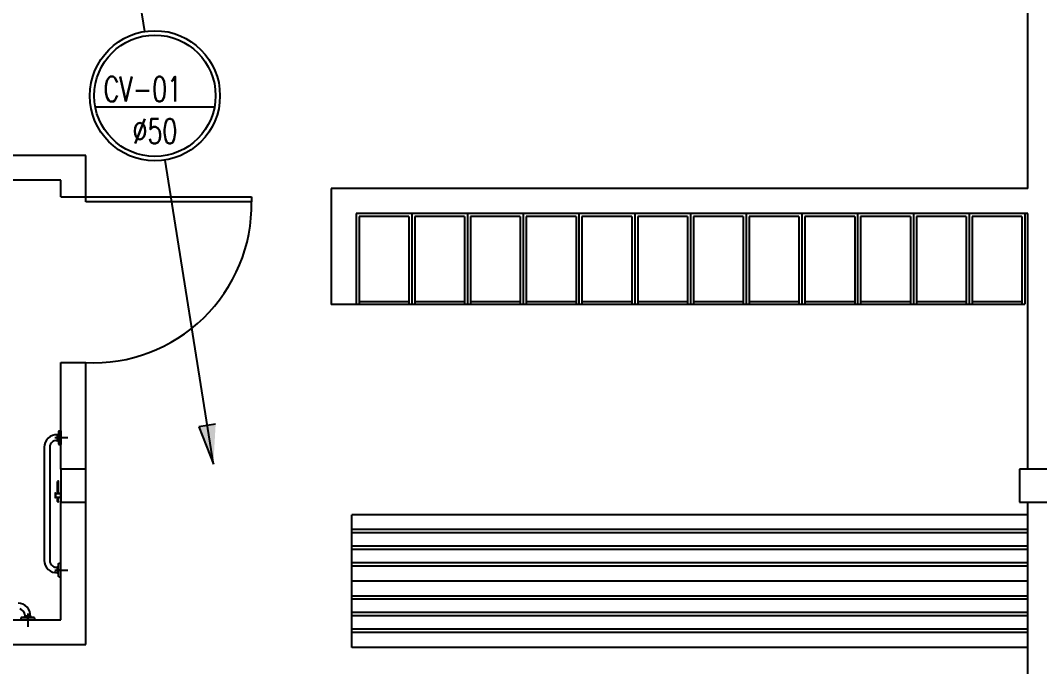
# Model space of a CAD drawing. Header units: inches. Extents: x 542787 to 543192, y 9574025 to 9574373.
# Drawn here: x 543044.7 to 543050.84, y 9574118.88 to 9574122.77 of the extents above; entities that cross this region are included whole.
import ezdxf
from ezdxf.enums import TextEntityAlignment as Align

# ---------------------------------------------------------------- set-up
doc = ezdxf.new("R2010")
doc.units = ezdxf.units.IN
doc.header["$MEASUREMENT"] = 0
doc.linetypes.add('CONTINU', pattern=[0])
doc.layers.add('I-ARQ', color=8, linetype='Continuous')
doc.layers.add('I-NORMO_INST', color=4, linetype='Continuous')
doc.styles.add('50', font='ROMANS.SHX', dxfattribs={"width": 0.7, "height": 0.1})

# ---------------------------------------------------------------- blocks, each defined once
blk = doc.blocks.new('*U224')
for p, q in [((0.03521992215047227, 0.04851722580139041), (0.02068304874210526, 0.0284919467395367)), ((0.0339291783795665, 0.04557863032317613), (0.03521992215047227, 0.04851722580139041)), ((0.03282573800789187, 0.04637964652610493), (0.0339291783795665, 0.04557863032317613)), ((0.01453687340836701, 0.02002527906185371), (0, 0))]:
    blk.add_line(p, q)
at = {"color": 8}
blk.add_circle((0.01760996107523613, 0.0242586129006952), 0.005231155055471231, dxfattribs=at)
for centre, radius in [((0.01760996107523613, 0.0242586129006952), 0.00487752617599731), ((0, 0), 0.0003106419297651757)]:
    blk.add_circle(centre, radius)
blk.add_solid([(0.03282573800789187, 0.04637964652610493), (0.0339291783795665, 0.04557863032317613), (0.03521992215047227, 0.04851722580139041)])
blk = doc.blocks.new('BOLA')
at = {"style": '50', "width": 0.7, "flags": 1}
blk.add_attdef('ALTUARA', text='', height=0.002, dxfattribs=at).set_placement((0.0002598189044998103, -0.007526282018176376), align=Align.CENTER)
at = {"color": 2}
blk.add_wipeout([(-0.0034306041665807595, 0.0033065364934536066), (-0.0008967654083170473, 0.004686211450234913), (0.001845075014915952, 0.004421616255397899), (0.0035658162599924233, 0.003136439594760985), (0.0045869154381489585, 0.0013409721644020364), (0.004757098647987609, -0.0003221976317163283), (0.004227639790906332, -0.0022310630027197083), (0.002998538907342815, -0.003724135900145447), (0.001107614492865381, -0.004706918052397209), (-0.000877856180751729, -0.0047258177214453065), (-0.002579688157825187, -0.004083229391126847), (-0.0034306041665807595, -0.0033272430956159055), (-0.004508431067870951, -0.0017018725884976327), (-0.004792069764414597, -7.650210592741527e-05), (-0.004527340335873958, 0.001624467028287148)], dxfattribs=at)
at = {"color": 8}
blk.add_line((-0.004792757217217114, -0.0009053948610162968), (0.004792757217217114, -0.0009053948610162968), dxfattribs=at)
blk.add_circle((0, 0), 0.0052311550554712, dxfattribs=at)
blk.add_circle((0, 0), 0.0048775261759973)
at = {"style": '50', "width": 0.7}
blk.add_attdef('NAF', (-0.00412650687519539, -0.0004650827839335972), '', height=0.002, dxfattribs=at)
blk.add_attdef('NU', text='', height=0.002, dxfattribs=at).set_placement((0, -0.003845717468963498), align=Align.CENTER)

msp = doc.modelspace()

# ---------------------------------------------------------------- linework, layer by layer
at = {"layer": 'I-ARQ'}
for p, q in [((543050.7710071784, 9574121.758901108), (543050.7710071784, 9574123.554506412)), ((543045.0910071786, 9574121.958901105), (543041.3960071784, 9574121.958901105)), ((543045.0910071786, 9574121.708901105), (543045.0910071786, 9574121.958901105)), ((543044.9410071783, 9574121.808901105), (543041.5410071779, 9574121.808901105)), ((543044.9410071783, 9574121.708901105), (543044.9410071783, 9574121.808901105)), ((543050.7710071784, 9574121.758901108), (543046.5710071772, 9574121.758901106)), ((543046.5710071772, 9574121.758901106), (543046.5710071772, 9574121.058901107)), ((543044.9410071783, 9574121.708901105), (543045.0910071786, 9574121.708901105)), ((543045.0910071786, 9574121.708901105), (543046.0910071786, 9574121.708901105)), ((543045.0910071786, 9574121.678901106), (543045.0910071786, 9574121.708901105)), ((543046.0910071786, 9574121.678901106), (543045.0910071786, 9574121.678901106)), ((543046.0910071786, 9574121.708901105), (543046.0910071786, 9574121.678901106)), ((543050.7710071784, 9574121.608901108), (543046.7210071776, 9574121.608901106)), ((543046.7210071776, 9574121.608901106), (543046.7210071776, 9574121.058901107)), ((543047.0570071787, 9574121.608901106), (543046.7210071776, 9574121.608901106)), ((543046.7210071776, 9574121.608901106), (543046.7210071776, 9574121.060901105)), ((543047.3930071779, 9574121.608901106), (543047.0570071787, 9574121.608901106)), ((543047.0570071787, 9574121.608901106), (543047.0570071787, 9574121.060901105)), ((543047.0570071787, 9574121.608901106), (543047.0570071787, 9574121.060901105)), ((543047.3930071779, 9574121.608901106), (543047.3930071779, 9574121.060901105)), ((543047.7290071789, 9574121.608901106), (543047.3930071779, 9574121.608901106)), ((543047.3930071779, 9574121.608901106), (543047.3930071779, 9574121.060901105)), ((543047.7290071789, 9574121.608901106), (543047.7290071789, 9574121.060901107)), ((543048.0650071781, 9574121.608901106), (543047.7290071789, 9574121.608901106)), ((543047.7290071789, 9574121.608901106), (543047.7290071789, 9574121.060901107)), ((543048.0650071781, 9574121.608901106), (543048.0650071781, 9574121.060901107)), ((543048.4010071773, 9574121.608901106), (543048.0650071781, 9574121.608901106)), ((543048.0650071781, 9574121.608901106), (543048.0650071781, 9574121.060901107)), ((543048.4010071773, 9574121.608901106), (543048.4010071792, 9574121.060901107)), ((543048.7370071784, 9574121.608901106), (543048.4010071773, 9574121.608901106)), ((543048.4010071773, 9574121.608901106), (543048.4010071792, 9574121.060901107)), ((543048.7370071784, 9574121.608901106), (543048.7370071784, 9574121.060901107)), ((543049.0730071776, 9574121.608901108), (543048.7370071784, 9574121.608901108)), ((543048.7370071784, 9574121.608901108), (543048.7370071784, 9574121.060901107)), ((543049.0730071776, 9574121.608901108), (543049.0730071776, 9574121.060901107)), ((543049.4090071786, 9574121.608901108), (543049.0730071776, 9574121.608901108)), ((543049.0730071776, 9574121.608901108), (543049.0730071776, 9574121.060901107)), ((543049.4090071786, 9574121.608901108), (543049.4090071786, 9574121.060901107)), ((543049.7450071778, 9574121.608901108), (543049.4090071786, 9574121.608901108)), ((543049.4090071786, 9574121.608901108), (543049.4090071786, 9574121.060901107)), ((543049.7450071778, 9574121.608901108), (543049.7450071778, 9574121.060901107)), ((543050.0810071789, 9574121.608901108), (543049.7450071778, 9574121.608901108)), ((543049.7450071778, 9574121.608901108), (543049.7450071778, 9574121.060901107)), ((543050.0810071789, 9574121.608901108), (543050.0810071789, 9574121.060901107)), ((543050.4170071781, 9574121.608901108), (543050.0810071789, 9574121.608901108)), ((543050.0810071789, 9574121.608901108), (543050.0810071789, 9574121.060901107)), ((543050.4170071781, 9574121.608901108), (543050.4170071781, 9574121.060901107)), ((543050.7530071791, 9574121.608901108), (543050.4170071781, 9574121.608901108)), ((543050.4170071781, 9574121.608901108), (543050.4170071781, 9574121.060901107)), ((543050.7530071791, 9574121.608901108), (543050.7530071791, 9574121.060901107)), ((543050.7710071784, 9574120.067006411), (543050.7710071784, 9574121.608901108)), ((543047.0390071776, 9574121.590901107), (543046.7390071787, 9574121.590901107)), ((543046.7390071787, 9574121.590901107), (543046.7390071787, 9574121.060901105)), ((543047.0390071776, 9574121.590901107), (543047.0390071776, 9574121.060901105)), ((543047.3750071786, 9574121.590901107), (543047.0750071779, 9574121.590901107)), ((543047.0750071779, 9574121.590901107), (543047.0750071779, 9574121.060901105)), ((543047.3750071786, 9574121.590901107), (543047.3750071786, 9574121.060901105)), ((543047.7110071778, 9574121.590901107), (543047.411007179, 9574121.590901107)), ((543047.411007179, 9574121.590901107), (543047.411007179, 9574121.060901105)), ((543047.7110071778, 9574121.590901107), (543047.7110071778, 9574121.060901107)), ((543048.0470071789, 9574121.590901107), (543047.7470071781, 9574121.590901107)), ((543047.7470071781, 9574121.590901107), (543047.7470071781, 9574121.060901107)), ((543048.0470071789, 9574121.590901107), (543048.0470071789, 9574121.060901107)), ((543048.3830071781, 9574121.590901107), (543048.0830071773, 9574121.590901107)), ((543048.0830071773, 9574121.590901107), (543048.0830071792, 9574121.060901107)), ((543048.3830071781, 9574121.590901107), (543048.3830071781, 9574121.060901107)), ((543048.7190071773, 9574121.590901107), (543048.4190071784, 9574121.590901107)), ((543048.4190071784, 9574121.590901107), (543048.4190071784, 9574121.060901107)), ((543048.7190071773, 9574121.590901107), (543048.7190071791, 9574121.060901107)), ((543049.0550071783, 9574121.590901107), (543048.7550071776, 9574121.590901107)), ((543048.7550071776, 9574121.590901107), (543048.7550071776, 9574121.060901107)), ((543049.0550071783, 9574121.590901107), (543049.0550071783, 9574121.060901107)), ((543049.3910071775, 9574121.590901107), (543049.0910071786, 9574121.590901107)), ((543049.0910071786, 9574121.590901107), (543049.0910071786, 9574121.060901107)), ((543049.3910071775, 9574121.590901107), (543049.3910071775, 9574121.060901107)), ((543049.7270071786, 9574121.590901107), (543049.4270071778, 9574121.590901107)), ((543049.4270071778, 9574121.590901107), (543049.4270071778, 9574121.060901107)), ((543049.7270071786, 9574121.590901107), (543049.7270071786, 9574121.060901107)), ((543050.0630071778, 9574121.590901107), (543049.7630071789, 9574121.590901107)), ((543049.7630071789, 9574121.590901107), (543049.7630071789, 9574121.060901107)), ((543050.0630071778, 9574121.590901107), (543050.0630071778, 9574121.060901107)), ((543050.3990071788, 9574121.590901107), (543050.0990071781, 9574121.590901107)), ((543050.0990071781, 9574121.590901107), (543050.0990071781, 9574121.060901107)), ((543050.3990071788, 9574121.590901107), (543050.3990071788, 9574121.060901107)), ((543050.735007178, 9574121.590901107), (543050.4350071792, 9574121.590901107)), ((543050.4350071792, 9574121.590901107), (543050.4350071792, 9574121.060901107)), ((543050.735007178, 9574121.590901107), (543050.735007178, 9574121.060901107)), ((543046.7210071776, 9574121.058901107), (543046.5710071772, 9574121.058901107)), ((543046.7210071776, 9574121.060901105), (543047.0390071776, 9574121.060901105)), ((543047.0390071776, 9574121.060901105), (543047.0570071787, 9574121.060901105)), ((543047.0570071787, 9574121.060901105), (543047.3750071786, 9574121.060901105)), ((543047.3750071786, 9574121.060901105), (543047.3930071779, 9574121.060901105)), ((543047.3930071779, 9574121.060901105), (543047.7110071778, 9574121.060901107)), ((543047.7110071778, 9574121.060901107), (543047.7290071789, 9574121.060901107)), ((543047.7290071789, 9574121.060901107), (543048.0470071789, 9574121.060901107)), ((543048.0470071789, 9574121.060901107), (543048.0650071781, 9574121.060901107)), ((543048.0650071781, 9574121.060901107), (543048.3830071781, 9574121.060901107)), ((543048.3830071781, 9574121.060901107), (543048.4010071792, 9574121.060901107)), ((543048.4010071792, 9574121.060901107), (543048.7190071791, 9574121.060901107)), ((543048.7190071791, 9574121.060901107), (543048.7370071784, 9574121.060901107)), ((543048.7370071784, 9574121.060901107), (543049.0550071783, 9574121.060901107)), ((543049.0550071783, 9574121.060901107), (543049.0730071776, 9574121.060901107)), ((543049.0730071776, 9574121.060901107), (543049.3910071775, 9574121.060901107)), ((543049.3910071775, 9574121.060901107), (543049.4090071786, 9574121.060901107)), ((543049.4090071786, 9574121.060901107), (543049.7270071786, 9574121.060901107)), ((543049.7270071786, 9574121.060901107), (543049.7450071778, 9574121.060901107)), ((543049.7450071778, 9574121.060901107), (543050.0630071778, 9574121.060901107)), ((543050.0630071778, 9574121.060901107), (543050.0810071789, 9574121.060901107)), ((543050.0810071789, 9574121.060901107), (543050.3990071788, 9574121.060901107)), ((543050.3990071788, 9574121.060901107), (543050.4170071781, 9574121.060901107)), ((543050.4170071781, 9574121.060901107), (543050.735007178, 9574121.060901107)), ((543050.735007178, 9574121.060901107), (543050.7530071791, 9574121.060901107)), ((543044.9410071783, 9574120.067006411), (543044.9410071783, 9574120.708901105)), ((543044.9410071783, 9574120.708901105), (543045.0910071786, 9574120.708901105)), ((543045.0910071786, 9574120.067006411), (543045.0910071786, 9574120.708901105)), ((543044.9042580687, 9574120.257872138), (543044.9830403626, 9574120.257872138)), ((543045.0910071786, 9574120.067006411), (543044.9410071783, 9574120.067006411)), ((543044.9410071783, 9574120.067006411), (543044.9410071783, 9574119.86700641)), ((543045.0910071786, 9574119.86700641), (543045.0910071786, 9574120.067006411)), ((543050.9210071787, 9574120.067006411), (543050.7210071776, 9574120.067006411)), ((543050.7210071776, 9574120.067006411), (543050.7210071776, 9574119.867006412)), ((543050.9210071787, 9574120.067006411), (543050.7210071776, 9574120.067006411)), ((543050.7210071776, 9574120.067006411), (543050.7210071776, 9574119.867006412)), ((543044.9212438855, 9574119.920469359), (543044.9212438855, 9574119.991901105)), ((543044.9272438847, 9574119.990242552), (543044.9212438855, 9574119.990242552)), ((543044.9272438847, 9574119.986953456), (543044.9212438855, 9574119.986953456)), ((543044.9272438847, 9574119.981901105), (543044.9212438855, 9574119.981901105)), ((543044.9271234088, 9574119.99274274), (543044.9213643614, 9574119.99274274)), ((543044.9272438847, 9574119.920469359), (543044.9272438847, 9574119.991901105)), ((543044.9060071781, 9574119.921824573), (543044.9060071781, 9574119.895977639)), ((543044.9095406588, 9574119.921824573), (543044.9095406588, 9574119.895977639)), ((543044.9095406588, 9574119.920469359), (543044.9389471114, 9574119.920469359)), ((543044.9095406588, 9574119.897332853), (543044.9389471114, 9574119.897332853)), ((543044.9212438855, 9574119.8711663), (543044.9212438855, 9574119.897332853)), ((543044.9272438847, 9574119.8811663), (543044.9212438855, 9574119.8811663)), ((543044.9272438847, 9574119.8771412), (543044.9212438855, 9574119.8771412)), ((543044.9272438847, 9574119.875024514), (543044.9212438855, 9574119.875024514)), ((543044.9272438847, 9574119.8711663), (543044.9272438847, 9574119.897332853)), ((543044.9389471114, 9574119.923883235), (543044.9389471114, 9574119.893918976)), ((543044.9410071783, 9574119.86700641), (543045.0910071786, 9574119.86700641)), ((543044.9410071783, 9574119.158901107), (543044.9410071783, 9574119.86700641)), ((543045.0910071786, 9574119.008901106), (543045.0910071786, 9574119.86700641)), ((543050.7210071776, 9574119.867006412), (543050.9210071787, 9574119.867006412)), ((543050.7210071776, 9574119.867006412), (543050.9210071787, 9574119.867006412)), ((543050.7710071802, 9574115.22950641), (543050.7710071784, 9574119.867006412)), ((543050.7710071784, 9574119.79200641), (543046.6960071791, 9574119.79200641)), ((543046.6960071791, 9574118.99200641), (543046.6960071791, 9574119.79200641)), ((543050.7710071784, 9574119.70200641), (543046.6960071791, 9574119.70200641)), ((543050.7710071784, 9574119.682006411), (543046.6960071791, 9574119.682006411)), ((543050.7710071784, 9574119.602006411), (543046.6960071791, 9574119.602006411)), ((543050.7710071784, 9574119.582006412), (543046.6960071791, 9574119.58200641)), ((543044.9042580705, 9574119.45787214), (543044.9830403626, 9574119.45787214)), ((543050.7710071784, 9574119.502006412), (543046.6960071791, 9574119.502006412)), ((543050.7710071784, 9574119.482006412), (543046.6960071791, 9574119.48200641)), ((543050.7710071784, 9574119.392006412), (543046.6960071791, 9574119.39200641)), ((543050.7710071784, 9574119.302006412), (543046.6960071791, 9574119.30200641)), ((543050.7710071784, 9574119.28200641), (543046.6960071791, 9574119.28200641)), ((543050.7710071784, 9574119.20200641), (543046.6960071791, 9574119.20200641)), ((543041.5410071779, 9574119.158901105), (543044.9410071783, 9574119.158901107)), ((543044.7420361713, 9574119.195650214), (543044.7420361713, 9574119.116867922)), ((543050.7710071784, 9574119.182006411), (543046.6960071791, 9574119.182006411)), ((543050.7710071784, 9574119.102006411), (543046.6960071791, 9574119.102006411)), ((543050.7710071784, 9574119.082006412), (543046.6960071791, 9574119.08200641)), ((543041.3960071784, 9574119.008901104), (543045.0910071786, 9574119.008901106)), ((543050.7710071784, 9574118.992006412), (543046.6960071791, 9574118.99200641))]:
    msp.add_line(p, q, dxfattribs=at)
for points in [[(543047.0390071776, 9574121.075901106), (543046.7390071787, 9574121.075901106)], [(543047.3750071786, 9574121.075901106), (543047.0750071779, 9574121.075901106)], [(543047.7110071778, 9574121.075901106), (543047.411007179, 9574121.075901106)], [(543048.0470071789, 9574121.075901106), (543047.7470071781, 9574121.075901106)], [(543048.3830071781, 9574121.075901106), (543048.0830071792, 9574121.075901106)], [(543048.7190071791, 9574121.075901106), (543048.4190071784, 9574121.075901106)], [(543049.0550071783, 9574121.075901106), (543048.7550071776, 9574121.075901106)], [(543049.3910071775, 9574121.075901108), (543049.0910071786, 9574121.075901106)], [(543049.7270071786, 9574121.075901108), (543049.4270071778, 9574121.075901108)], [(543050.0630071778, 9574121.075901108), (543049.7630071789, 9574121.075901108)], [(543050.3990071788, 9574121.075901108), (543050.0990071781, 9574121.075901108)], [(543050.735007178, 9574121.075901108), (543050.4350071792, 9574121.075901108)]]:
    msp.add_lwpolyline(points, dxfattribs=at)
at = {"layer": 'I-ARQ', "linetype": 'CONTINU'}
for points in [[(543044.8647240717, 9574120.25348039), (543044.8545833323, 9574120.24169394)], [(543044.8771056011, 9574120.26290219), (543044.8647240717, 9574120.25348039)], [(543044.8909110595, 9574120.269412264), (543044.8771056011, 9574120.26290219)], [(543044.9053514879, 9574120.272865722), (543044.8909110595, 9574120.269412264)], [(543044.919905819, 9574120.273364589), (543044.9053514879, 9574120.272865722)], [(543044.9201830663, 9574120.275738869), (543044.919905819, 9574120.27471392)], [(543044.919905819, 9574120.27471392), (543044.919905819, 9574120.238972371)], [(543044.9209116045, 9574120.276467454), (543044.9201830663, 9574120.275738869)], [(543044.9219365828, 9574120.276744684), (543044.9209116045, 9574120.276467454)], [(543044.9219365828, 9574120.276744684), (543044.927807197, 9574120.276744684)], [(543044.9219365828, 9574120.276744684), (543044.9219365828, 9574120.236941608)], [(543044.927807197, 9574120.25670209), (543044.9278071802, 9574120.218117503)], [(543044.9280792531, 9574120.296302047), (543044.927807197, 9574120.295286704)], [(543044.927807197, 9574120.295286704), (543044.927807197, 9574120.258225156)], [(543044.927807197, 9574120.258225156), (543044.9410071783, 9574120.258225156)], [(543044.927807197, 9574120.25670209), (543044.9410071783, 9574120.25670209)], [(543044.9288225714, 9574120.2970454), (543044.9280792531, 9574120.296302047)], [(543044.9298379645, 9574120.297317468), (543044.9288225714, 9574120.2970454)], [(543044.9298379645, 9574120.297317468), (543044.9410071783, 9574120.297317468)], [(543044.9379796553, 9574120.258225208), (543044.9379796553, 9574120.256702065)], [(543044.9410071783, 9574120.297317468), (543044.9410071783, 9574120.216086714)], [(543044.8429024257, 9574120.214183306), (543044.8414673619, 9574120.199727774)], [(543044.8414673619, 9574120.199727774), (543044.8414673619, 9574119.516016506)], [(543044.8472515643, 9574120.228339776), (543044.8429024257, 9574120.214183306)], [(543044.8545833323, 9574120.24169394), (543044.8472515643, 9574120.228339776)], [(543044.8755188771, 9574120.208901044), (543044.8744673617, 9574120.199727774)], [(543044.8744673617, 9574120.199727774), (543044.8744673617, 9574119.516016506)], [(543044.8787844814, 9574120.217970418), (543044.8755188771, 9574120.208901044)], [(543044.8844316043, 9574120.226438772), (543044.8787844814, 9574120.217970418)], [(543044.892184034, 9574120.233427752), (543044.8844316043, 9574120.226438772)], [(543044.9012405816, 9574120.238162266), (543044.892184034, 9574120.233427752)], [(543044.9106872585, 9574120.24040449), (543044.9012405816, 9574120.238162266)], [(543044.9106872585, 9574120.24040449), (543044.919905819, 9574120.240381923)], [(543044.919905819, 9574120.238972371), (543044.9201830458, 9574120.23794741)], [(543044.9201830458, 9574120.23794741), (543044.920911476, 9574120.237218957)], [(543044.920911476, 9574120.237218957), (543044.9219365828, 9574120.236941608)], [(543044.9219365828, 9574120.236941608), (543044.927807197, 9574120.236941608)], [(543044.9278071802, 9574120.218117503), (543044.9280792698, 9574120.217102109)], [(543044.9280792698, 9574120.217102109), (543044.9288225342, 9574120.216358794)], [(543044.9288225342, 9574120.216358794), (543044.9298379794, 9574120.216086766)], [(543044.9298379794, 9574120.216086766), (543044.9410071783, 9574120.216086714)], [(543044.8414673619, 9574119.516016506), (543044.8429024257, 9574119.501560971)], [(543044.8744673617, 9574119.516016506), (543044.8755188771, 9574119.506843233)], [(543044.8755188771, 9574119.506843233), (543044.8787844814, 9574119.49777386)], [(543044.8429024257, 9574119.501560971), (543044.8472515643, 9574119.487404475)], [(543044.8472515643, 9574119.487404475), (543044.8545833323, 9574119.474050337)], [(543044.8545833323, 9574119.474050337), (543044.8647240773, 9574119.462263888)], [(543044.8647240773, 9574119.462263888), (543044.8771055955, 9574119.452842087)], [(543044.8771055955, 9574119.452842087), (543044.8909110595, 9574119.446332013)], [(543044.8787844814, 9574119.49777386), (543044.8844315987, 9574119.489305506)], [(543044.8844315987, 9574119.489305506), (543044.892184021, 9574119.482316526)], [(543044.8909110595, 9574119.446332013), (543044.9005650431, 9574119.444023166)], [(543044.9106872585, 9574119.475339787), (543044.919905819, 9574119.475362357)], [(543044.9201830663, 9574119.477796907), (543044.9199058022, 9574119.476771854)], [(543044.9199058022, 9574119.476771854), (543044.919905819, 9574119.441030357)], [(543044.920911612, 9574119.47852544), (543044.9201830663, 9574119.477796907)], [(543044.9219365828, 9574119.47880267), (543044.920911612, 9574119.47852544)], [(543044.9219365828, 9574119.47880267), (543044.927807197, 9574119.47880267)], [(543044.9219365828, 9574119.47880267), (543044.9219365828, 9574119.438999593)], [(543044.9278071802, 9574119.497626774), (543044.9280792698, 9574119.498642169)], [(543044.927807197, 9574119.459042188), (543044.9278071802, 9574119.497626774)], [(543044.927807197, 9574119.459042188), (543044.9410071783, 9574119.459042188)], [(543044.927807197, 9574119.457519121), (543044.9410071783, 9574119.457519121)], [(543044.927807197, 9574119.42045755), (543044.927807197, 9574119.457519121)], [(543044.9280792698, 9574119.498642169), (543044.9288225342, 9574119.499385484)], [(543044.9288225342, 9574119.499385484), (543044.9298379794, 9574119.499657512)], [(543044.9298379794, 9574119.499657512), (543044.9410071783, 9574119.499657564)], [(543044.9379796553, 9574119.45751907), (543044.9379796553, 9574119.459042214)], [(543044.9410071783, 9574119.41842681), (543044.9410071783, 9574119.499657564)], [(543044.9091315977, 9574119.442748927), (543044.919905819, 9574119.442379637)], [(543044.919905819, 9574119.441030357), (543044.9201830663, 9574119.440005433)], [(543044.9201830663, 9574119.440005433), (543044.9209116083, 9574119.439276827)], [(543044.9209116083, 9574119.439276827), (543044.9219365828, 9574119.438999593)], [(543044.9219365828, 9574119.438999593), (543044.927807197, 9574119.438999593)], [(543044.9280792531, 9574119.41944223), (543044.927807197, 9574119.42045755)], [(543044.9288225826, 9574119.418698877), (543044.9280792531, 9574119.41944223)], [(543044.9298379645, 9574119.41842681), (543044.9288225826, 9574119.418698877)], [(543044.9298379645, 9574119.41842681), (543044.9410071783, 9574119.41842681)], [(543044.6983473394, 9574119.25700586), (543044.6838918049, 9574119.258440921)], [(543044.7021344509, 9574119.221123803), (543044.6930650771, 9574119.224389408)], [(543044.7125038095, 9574119.252656719), (543044.6983473394, 9574119.25700586)], [(543044.710602805, 9574119.215476679), (543044.7021344509, 9574119.221123803)], [(543044.717591783, 9574119.207724249), (543044.710602805, 9574119.215476679)], [(543044.7258579731, 9574119.245324953), (543044.7125038095, 9574119.252656719)], [(543044.7223262992, 9574119.198667703), (543044.717591783, 9574119.207724249)], [(543044.7376444228, 9574119.235184213), (543044.7258579731, 9574119.245324953)], [(543044.7470662221, 9574119.222802682), (543044.7376444228, 9574119.235184213)], [(543044.7535762973, 9574119.208997224), (543044.7470662221, 9574119.222802682)], [(543044.757029755, 9574119.194556797), (543044.7535762973, 9574119.208997224)], [(543044.700250797, 9574119.170070304), (543044.7002507467, 9574119.158901107)], [(543044.7814814989, 9574119.158901107), (543044.7002507467, 9574119.158901107)], [(543044.7005228251, 9574119.17108575), (543044.700250797, 9574119.170070304)], [(543044.7012661416, 9574119.171829015), (543044.7005228251, 9574119.17108575)], [(543044.7022815347, 9574119.172101103), (543044.7012661416, 9574119.171829015)], [(543044.7408661228, 9574119.172101088), (543044.7022815347, 9574119.172101103)], [(543044.7213829886, 9574119.178996807), (543044.7211056408, 9574119.177971702)], [(543044.7211056408, 9574119.177971702), (543044.7211056408, 9574119.172101088)], [(543044.7609087173, 9574119.177971702), (543044.7211056408, 9574119.177971702)], [(543044.722111443, 9574119.179725239), (543044.7213829886, 9574119.178996807)], [(543044.7231364045, 9574119.180002466), (543044.722111443, 9574119.179725239)], [(543044.7245685235, 9574119.189221026), (543044.7223262992, 9574119.198667703)], [(543044.7588779535, 9574119.180002466), (543044.7231364045, 9574119.180002466)], [(543044.7245685235, 9574119.189221026), (543044.7245459538, 9574119.180002466)], [(543044.7423892412, 9574119.161928628), (543044.7408660967, 9574119.161928628)], [(543044.7408661228, 9574119.172101088), (543044.7408661228, 9574119.158901107)], [(543044.7423891891, 9574119.172101088), (543044.7423891891, 9574119.158901107)], [(543044.7794507351, 9574119.172101088), (543044.7423891891, 9574119.172101088)], [(543044.7575286217, 9574119.180002466), (543044.757029755, 9574119.194556797)], [(543044.759902902, 9574119.179725219), (543044.7588779535, 9574119.180002466)], [(543044.7606314849, 9574119.17899668), (543044.759902902, 9574119.179725219)], [(543044.7609087173, 9574119.177971702), (543044.7606314849, 9574119.17899668)], [(543044.7609087173, 9574119.177971702), (543044.7609087173, 9574119.172101088)], [(543044.7804660797, 9574119.17182903), (543044.7794507351, 9574119.172101088)], [(543044.7812094335, 9574119.171085712), (543044.7804660797, 9574119.17182903)], [(543044.7814814989, 9574119.17007032), (543044.7812094335, 9574119.171085712)], [(543044.7814814989, 9574119.17007032), (543044.7814814989, 9574119.158901107)]]:
    msp.add_lwpolyline(points, dxfattribs=at)
at = {"layer": 'I-ARQ', "linetype": 'Continuous'}
for points in [[(543044.892184021, 9574119.482316526), (543044.8986449484, 9574119.478601435)], [(543044.8986449484, 9574119.478601435), (543044.9048768636, 9574119.476237612)], [(543044.9048768636, 9574119.476237612), (543044.9106872585, 9574119.475339787)], [(543044.9091315977, 9574119.442748927), (543044.9005650431, 9574119.444023166)]]:
    msp.add_lwpolyline(points, dxfattribs=at)
at = {"layer": 'I-ARQ'}
msp.add_circle((543044.9242438842, 9574119.8711663), 0.003000000000000114, dxfattribs=at)
for centre, radius, start, end in [((543045.134935081, 9574121.664078524), 0.9561869911667309, 267.3668647362798, 0.8882209960678982), ((543044.9242438842, 9574119.991901105), 0.003000000000007219, 0, 180), ((543044.9077739194, 9574119.921407705), 0.001815254831440379, 13.27628706094528, 166.7237129390547), ((543044.9077739194, 9574119.896394506), 0.001815254831440379, 193.2762870609453, 346.7237129390547), ((543044.9399771448, 9574119.924203074), 0.001078548363053017, 342.7497607347246, 197.2502392652755), ((543044.9399771448, 9574119.893599138), 0.001078548363053017, 162.7497607347245, 17.25023926527548)]:
    msp.add_arc(centre, radius, start, end, dxfattribs=at)

# ---------------------------------------------------------------- block references
at = {"layer": 'I-NORMO_INST', "xscale": 75, "yscale": 75, "zscale": 75, "rotation": 224.9999999999999}
msp.add_blockref('*U224', (543045.1556590758, 9574124.538716957), dxfattribs=at)

# ---------------------------------------------------------------- next in the draw order: block references
at = {"layer": 'I-NORMO_INST', "xscale": 75, "yscale": 75, "zscale": 75}
msp.add_blockref('BOLA', (543045.5082570855, 9574122.318300514), dxfattribs=at).add_auto_attribs({'NAF': 'CV-01', 'NU': '%%c50'})

doc.saveas('drawing.dxf')
